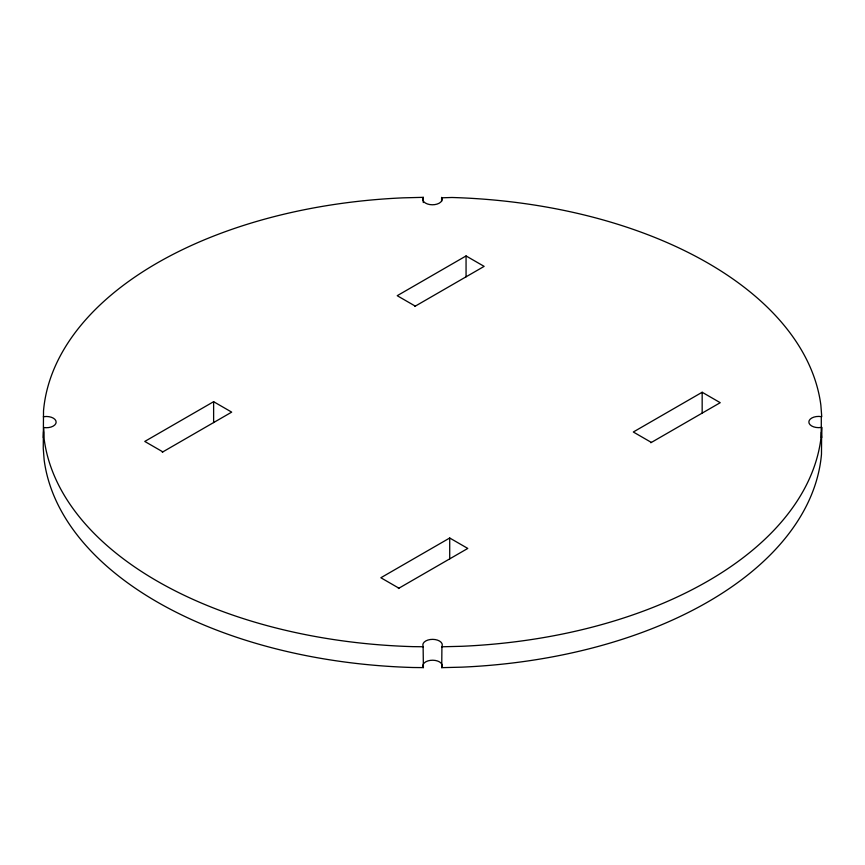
<?xml version="1.0" encoding="UTF-8"?>
<svg xmlns="http://www.w3.org/2000/svg" width="865" height="865" viewBox="0 0 865 865"><rect width="100%" height="100%" fill="white"/><g stroke="black" fill="none" stroke-linecap="round" stroke-linejoin="round"><path stroke-width="1.3" d="M821.296 437.495L821.296 416.627A9.742 5.623 0 0 0 808.862 421.925A9.742 5.623 0 0 0 820.939 427.483L821.674 427.321L821.48 454.19A389.466 224.857 0 0 1 461.91 667.153L441.723 667.661L441.918 646.533A9.742 5.623 0 0 0 432.738 639.354A9.742 5.623 0 0 0 423.115 646.328L423.396 667.618L413.005 667.51A389.466 224.857 0 0 1 44.147 459.91L43.25 448.254L43.52 410.81A389.466 224.857 0 0 1 403.09 197.847L423.277 197.339L423.277 202.551M43.326 437.679L43.52 431.678M821.674 427.321L821.48 433.322A389.466 224.857 0 0 1 461.91 646.285L441.723 646.793M423.277 197.339L423.082 197.598A9.742 5.623 0 0 0 432.262 204.778A9.742 5.623 0 0 0 441.885 197.804L451.995 197.49A389.466 224.857 0 0 1 820.853 405.09L821.75 416.746M441.723 667.661L441.918 667.402A9.742 5.623 0 0 0 432.738 660.222A9.742 5.623 0 0 0 423.115 667.196L423.396 667.618M162.274 452.211L231.69 412.129L213.623 401.695L144.769 441.442L162.836 451.876M414.724 306.459L484.141 266.377L466.062 255.943L397.219 295.7L415.286 306.134M398.365 588.514L467.781 548.432L449.714 538.008L380.86 577.755L398.938 588.189M650.815 442.761L720.231 402.69L702.164 392.256L633.31 432.003L651.377 442.437M43.326 416.811L44.061 416.649A9.742 5.623 0 0 1 56.139 422.207A9.742 5.623 0 0 1 43.704 427.505L44.147 439.052A389.466 224.857 0 0 0 413.005 646.642L423.396 646.76M821.35 432.424L821.75 437.614M702.164 392.256L702.164 413.124M466.062 255.943L466.062 276.811M449.714 538.008L449.714 558.866M441.604 197.382L441.604 201.296M213.623 401.695L213.623 422.563"/></g></svg>
